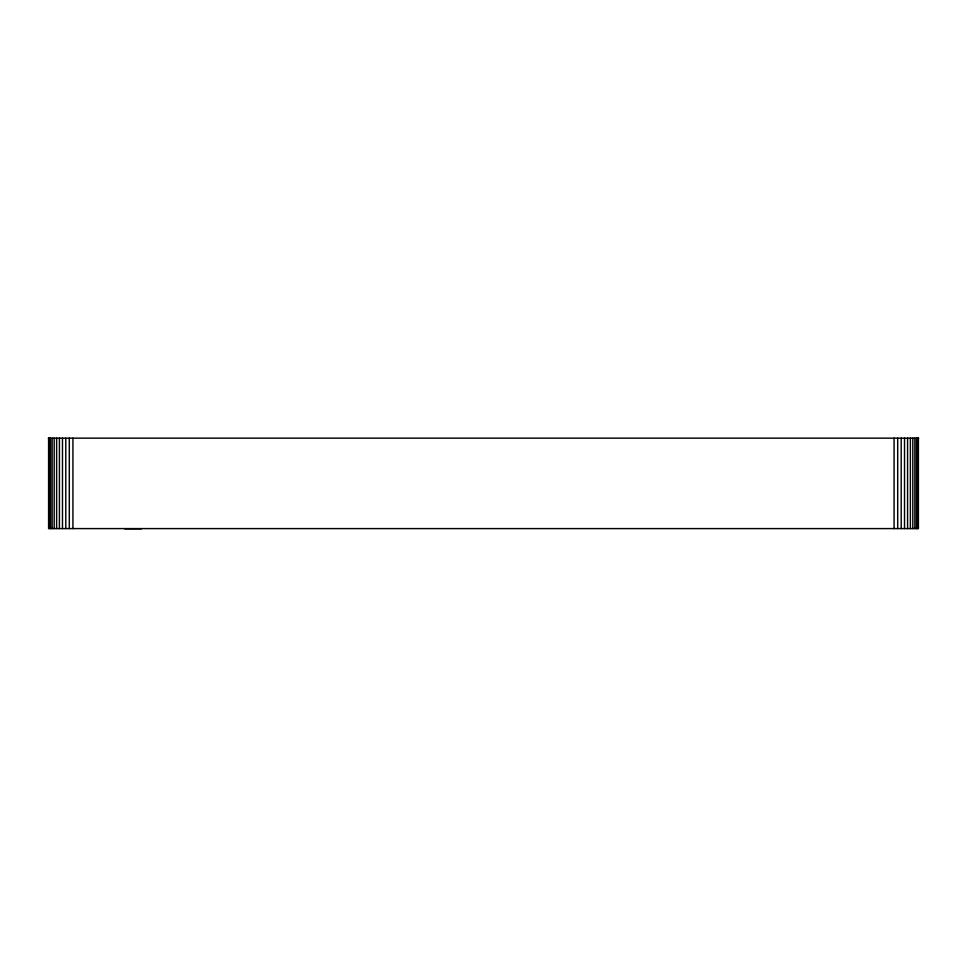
<?xml version="1.0" encoding="UTF-8"?>
<svg xmlns="http://www.w3.org/2000/svg" width="967" height="967" viewBox="0 0 967 967"><rect width="100%" height="100%" fill="white"/><g stroke="black" fill="none" stroke-linecap="round" stroke-linejoin="round"><path stroke-width="1.45" d="M48.35 438.16L918.65 438.16M124.755 528.84L141.484 528.84M918.408 438.16L918.408 528.586L48.592 528.586L48.592 438.16M917.683 438.16L917.683 528.586M916.498 438.16L916.498 528.586M914.867 438.16L914.867 528.586M912.812 438.16L912.812 528.586M910.37 438.16L910.37 528.586M907.59 438.16L907.59 528.586M904.52 438.16L904.52 528.586M901.208 438.16L901.208 528.586M897.702 438.16L897.702 528.586M894.076 438.16L894.076 528.586M72.924 438.16L72.924 528.586M69.298 438.16L69.298 528.586M65.792 438.16L65.792 528.586M62.48 438.16L62.48 528.586M59.41 438.16L59.41 528.586M56.63 438.16L56.63 528.586M54.188 438.16L54.188 528.586M52.133 438.16L52.133 528.586M50.502 438.16L50.502 528.586M49.317 438.16L49.317 528.586"/></g></svg>
